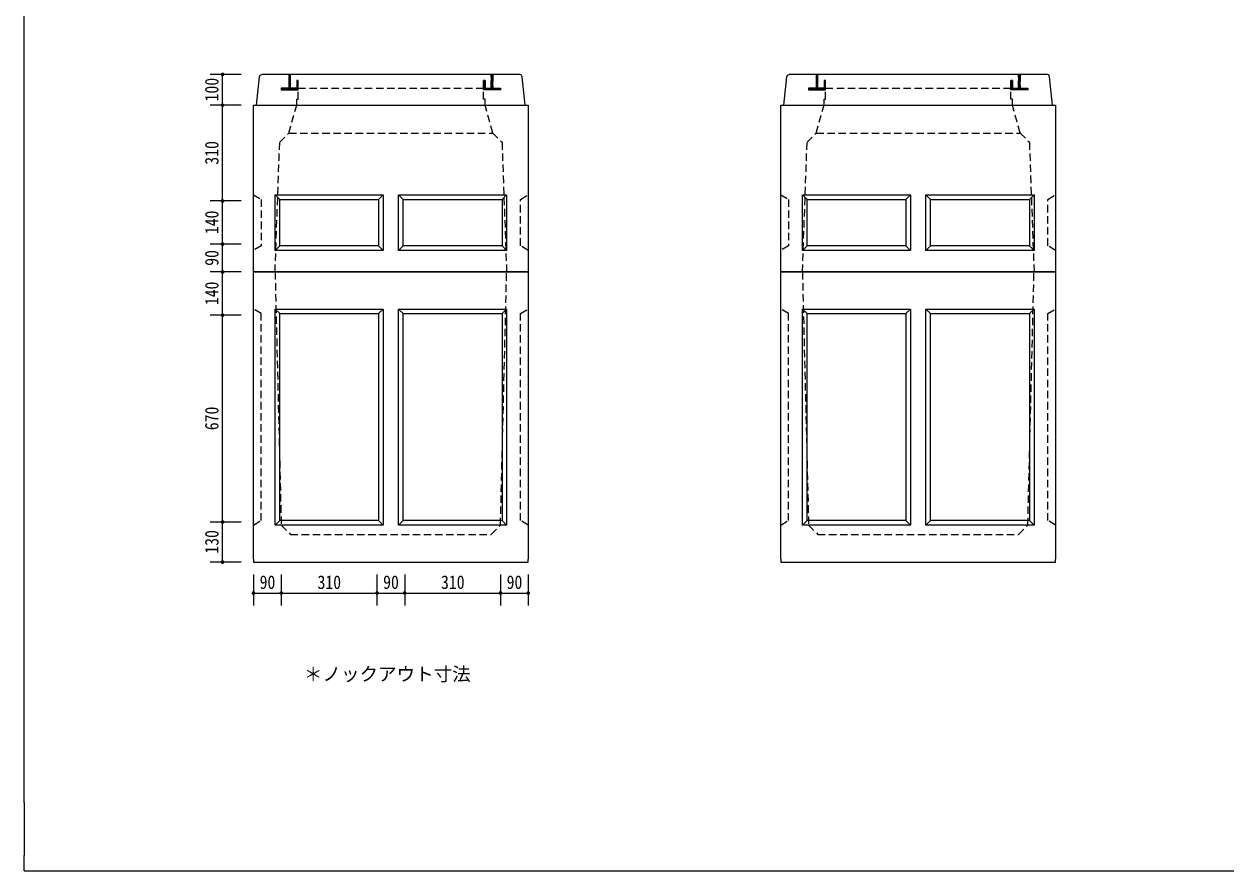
# Model space of a CAD drawing. Units: millimetres, scale not verified. Extents: x -3704 to 3796, y -2790 to 2696.
# Drawn here: x -3704 to 189, y -2790 to -47 of the extents above; entities that cross this region are included whole.
import ezdxf
from ezdxf.enums import TextEntityAlignment as Align

# ---------------------------------------------------------------- set-up
doc = ezdxf.new("R2010")
doc.units = ezdxf.units.MM
doc.header["$LTSCALE"] = 20
doc.linetypes.add('DASHED1', pattern=[1.8, 1.2, -0.6])
doc.layers.add('0-0_レイヤ_1', color=7, linetype='Continuous')
doc.layers.add('0-9_レイヤ10', color=7, linetype='Continuous')
doc.styles.add('HG丸ｺﾞｼｯｸM-PRO', font='')
doc.styles.add('ＭＳ ゴシック', font='')
doc.styles.get('HG丸ｺﾞｼｯｸM-PRO').set_extended_font_data('HG丸ｺﾞｼｯｸM-PRO')
doc.styles.get('ＭＳ ゴシック').set_extended_font_data('MS Gothic')

msp = doc.modelspace()

# ---------------------------------------------------------------- hatches: boundary and pattern name
at = {"layer": '0-9_レイヤ10'}
for points in [[(-3055.12, -210, 1), (-3067.12, -210, 1)], [(-3055.12, -310, 1), (-3067.12, -310, 1)], [(-3055.12, -620, 1), (-3067.12, -620, 1)], [(-3055.12, -760, 1), (-3067.12, -760, 1)], [(-3055.12, -850, 1), (-3067.12, -850, 1)], [(-3055.12, -990, 1), (-3067.12, -990, 1)], [(-3055.12, -1660, 1), (-3067.12, -1660, 1)], [(-3055.12, -1790, 1), (-3067.12, -1790, 1)], [(-2955.12, -1890, 1), (-2967.12, -1890, 1)], [(-2865.12, -1890, 1), (-2877.12, -1890, 1)], [(-2555.12, -1890, 1), (-2567.12, -1890, 1)], [(-2465.12, -1890, 1), (-2477.12, -1890, 1)], [(-2155.12, -1890, 1), (-2167.12, -1890, 1)], [(-2065.12, -1890, 1), (-2077.12, -1890, 1)]]:
    msp.add_hatch(color=256, dxfattribs=at).paths.add_polyline_path(points)

# ---------------------------------------------------------------- linework, layer by layer
at = {"layer": '0-0_レイヤ_1'}
for p, q in [((-3704.12, -2568.82), (-3704.12, 2646.47)), ((-2951.12, -310), (-2941.12, -217.5)), ((-2098.62, -210), (-2933.62, -210)), ((-2846.12, -210), (-2846.12, -255)), ((-2841.12, -210), (-2846.12, -210)), ((-2846.12, -212), (-2841.12, -212)), ((-2846.12, -214), (-2841.12, -214)), ((-2846.12, -216), (-2841.12, -216)), ((-2846.12, -218), (-2841.12, -218)), ((-2846.12, -220), (-2841.12, -220)), ((-2846.12, -222), (-2841.12, -222)), ((-2846.12, -224), (-2841.12, -224)), ((-2846.12, -226), (-2841.12, -226)), ((-2846.12, -228), (-2841.12, -228)), ((-2846.12, -230), (-2841.12, -230)), ((-2846.12, -232), (-2841.12, -232)), ((-2841.12, -255), (-2841.12, -210)), ((-2821.12, -230), (-2816.12, -230)), ((-2821.12, -230), (-2821.12, -260)), ((-2816.12, -230), (-2821.12, -230)), ((-2821.12, -232), (-2816.12, -232)), ((-2816.12, -260), (-2816.12, -230)), ((-2216.12, -230), (-2211.12, -230)), ((-2216.12, -230), (-2216.12, -255)), ((-2211.12, -230), (-2216.12, -230)), ((-2216.12, -232), (-2211.12, -232)), ((-2211.12, -255), (-2211.12, -230)), ((-2191.12, -210), (-2191.12, -255)), ((-2186.12, -210), (-2191.12, -210)), ((-2191.12, -212), (-2186.12, -212)), ((-2191.12, -214), (-2186.12, -214)), ((-2191.12, -216), (-2186.12, -216)), ((-2191.12, -218), (-2186.12, -218)), ((-2191.12, -220), (-2186.12, -220)), ((-2191.12, -222), (-2186.12, -222)), ((-2191.12, -224), (-2186.12, -224)), ((-2191.12, -226), (-2186.12, -226)), ((-2191.12, -228), (-2186.12, -228)), ((-2191.12, -230), (-2186.12, -230)), ((-2191.12, -232), (-2186.12, -232)), ((-2186.12, -255), (-2186.12, -210)), ((-2081.12, -310), (-2091.12, -217.5)), ((-1243.12, -310), (-1233.12, -217.5)), ((-390.62, -210), (-1225.62, -210)), ((-1138.12, -210), (-1138.12, -255)), ((-1133.12, -210), (-1138.12, -210)), ((-1138.12, -212), (-1133.12, -212)), ((-1138.12, -214), (-1133.12, -214)), ((-1138.12, -216), (-1133.12, -216)), ((-1138.12, -218), (-1133.12, -218)), ((-1138.12, -220), (-1133.12, -220)), ((-1138.12, -222), (-1133.12, -222)), ((-1138.12, -224), (-1133.12, -224)), ((-1138.12, -226), (-1133.12, -226)), ((-1138.12, -228), (-1133.12, -228)), ((-1138.12, -230), (-1133.12, -230)), ((-1138.12, -232), (-1133.12, -232)), ((-1133.12, -255), (-1133.12, -210)), ((-1113.12, -230), (-1108.12, -230)), ((-1113.12, -230), (-1113.12, -260)), ((-1108.12, -230), (-1113.12, -230)), ((-1113.12, -232), (-1108.12, -232)), ((-1108.12, -260), (-1108.12, -230)), ((-508.12, -230), (-503.12, -230)), ((-508.12, -230), (-508.12, -255)), ((-503.12, -230), (-508.12, -230)), ((-508.12, -232), (-503.12, -232)), ((-503.12, -255), (-503.12, -230)), ((-483.12, -210), (-483.12, -255)), ((-478.12, -210), (-483.12, -210)), ((-483.12, -212), (-478.12, -212)), ((-483.12, -214), (-478.12, -214)), ((-483.12, -216), (-478.12, -216)), ((-483.12, -218), (-478.12, -218)), ((-483.12, -220), (-478.12, -220)), ((-483.12, -222), (-478.12, -222)), ((-483.12, -224), (-478.12, -224)), ((-483.12, -226), (-478.12, -226)), ((-483.12, -228), (-478.12, -228)), ((-483.12, -230), (-478.12, -230)), ((-483.12, -232), (-478.12, -232)), ((-478.12, -255), (-478.12, -210)), ((-373.12, -310), (-383.12, -217.5)), ((-2871.12, -255), (-2871.12, -260)), ((-2821.12, -255), (-2871.12, -255)), ((-2871.12, -256), (-2821.12, -256)), ((-2871.12, -258), (-2821.12, -258)), ((-2871.12, -260), (-2821.12, -260)), ((-2871.12, -260), (-2821.12, -260)), ((-2846.12, -234), (-2841.12, -234)), ((-2846.12, -236), (-2841.12, -236)), ((-2846.12, -238), (-2841.12, -238)), ((-2846.12, -240), (-2841.12, -240)), ((-2846.12, -242), (-2841.12, -242)), ((-2846.12, -244), (-2841.12, -244)), ((-2846.12, -246), (-2841.12, -246)), ((-2846.12, -248), (-2841.12, -248)), ((-2846.12, -250), (-2841.12, -250)), ((-2846.12, -252), (-2841.12, -252)), ((-2846.12, -254), (-2841.12, -254)), ((-2821.12, -234), (-2816.12, -234)), ((-2821.12, -236), (-2816.12, -236)), ((-2821.12, -238), (-2816.12, -238)), ((-2821.12, -240), (-2816.12, -240)), ((-2821.12, -242), (-2816.12, -242)), ((-2821.12, -244), (-2816.12, -244)), ((-2821.12, -246), (-2816.12, -246)), ((-2821.12, -248), (-2816.12, -248)), ((-2821.12, -250), (-2816.12, -250)), ((-2821.12, -252), (-2816.12, -252)), ((-2821.12, -254), (-2816.12, -254)), ((-2821.12, -256), (-2816.12, -256)), ((-2821.12, -258), (-2816.12, -258)), ((-2821.12, -260), (-2816.12, -260)), ((-2821.12, -260), (-2816.12, -260)), ((-2216.12, -234), (-2211.12, -234)), ((-2216.12, -236), (-2211.12, -236)), ((-2216.12, -238), (-2211.12, -238)), ((-2216.12, -240), (-2211.12, -240)), ((-2216.12, -242), (-2211.12, -242)), ((-2216.12, -244), (-2211.12, -244)), ((-2216.12, -246), (-2211.12, -246)), ((-2216.12, -248), (-2211.12, -248)), ((-2216.12, -250), (-2211.12, -250)), ((-2216.12, -252), (-2211.12, -252)), ((-2216.12, -254), (-2211.12, -254)), ((-2216.12, -260), (-2216.12, -255)), ((-2216.12, -255), (-2161.12, -255)), ((-2216.12, -255), (-2211.12, -255)), ((-2216.12, -256), (-2161.12, -256)), ((-2216.12, -258), (-2161.12, -258)), ((-2161.12, -260), (-2216.12, -260)), ((-2191.12, -234), (-2186.12, -234)), ((-2191.12, -236), (-2186.12, -236)), ((-2191.12, -238), (-2186.12, -238)), ((-2191.12, -240), (-2186.12, -240)), ((-2191.12, -242), (-2186.12, -242)), ((-2191.12, -244), (-2186.12, -244)), ((-2191.12, -246), (-2186.12, -246)), ((-2191.12, -248), (-2186.12, -248)), ((-2191.12, -250), (-2186.12, -250)), ((-2191.12, -252), (-2186.12, -252)), ((-2191.12, -254), (-2186.12, -254)), ((-2191.12, -255), (-2186.12, -255)), ((-2161.12, -255), (-2161.12, -260)), ((-1163.12, -255), (-1163.12, -260)), ((-1113.12, -255), (-1163.12, -255)), ((-1163.12, -256), (-1113.12, -256)), ((-1163.12, -258), (-1113.12, -258)), ((-1163.12, -260), (-1113.12, -260)), ((-1163.12, -260), (-1113.12, -260)), ((-1138.12, -234), (-1133.12, -234)), ((-1138.12, -236), (-1133.12, -236)), ((-1138.12, -238), (-1133.12, -238)), ((-1138.12, -240), (-1133.12, -240)), ((-1138.12, -242), (-1133.12, -242)), ((-1138.12, -244), (-1133.12, -244)), ((-1138.12, -246), (-1133.12, -246)), ((-1138.12, -248), (-1133.12, -248)), ((-1138.12, -250), (-1133.12, -250)), ((-1138.12, -252), (-1133.12, -252)), ((-1138.12, -254), (-1133.12, -254)), ((-1113.12, -234), (-1108.12, -234)), ((-1113.12, -236), (-1108.12, -236)), ((-1113.12, -238), (-1108.12, -238)), ((-1113.12, -240), (-1108.12, -240)), ((-1113.12, -242), (-1108.12, -242)), ((-1113.12, -244), (-1108.12, -244)), ((-1113.12, -246), (-1108.12, -246)), ((-1113.12, -248), (-1108.12, -248)), ((-1113.12, -250), (-1108.12, -250)), ((-1113.12, -252), (-1108.12, -252)), ((-1113.12, -254), (-1108.12, -254)), ((-1113.12, -256), (-1108.12, -256)), ((-1113.12, -258), (-1108.12, -258)), ((-1113.12, -260), (-1108.12, -260)), ((-1113.12, -260), (-1108.12, -260)), ((-508.12, -234), (-503.12, -234)), ((-508.12, -236), (-503.12, -236)), ((-508.12, -238), (-503.12, -238)), ((-508.12, -240), (-503.12, -240)), ((-508.12, -242), (-503.12, -242)), ((-508.12, -244), (-503.12, -244)), ((-508.12, -246), (-503.12, -246)), ((-508.12, -248), (-503.12, -248)), ((-508.12, -250), (-503.12, -250)), ((-508.12, -252), (-503.12, -252)), ((-508.12, -254), (-503.12, -254)), ((-508.12, -260), (-508.12, -255)), ((-508.12, -255), (-453.12, -255)), ((-508.12, -255), (-503.12, -255)), ((-508.12, -256), (-453.12, -256)), ((-508.12, -258), (-453.12, -258)), ((-453.12, -260), (-508.12, -260)), ((-483.12, -234), (-478.12, -234)), ((-483.12, -236), (-478.12, -236)), ((-483.12, -238), (-478.12, -238)), ((-483.12, -240), (-478.12, -240)), ((-483.12, -242), (-478.12, -242)), ((-483.12, -244), (-478.12, -244)), ((-483.12, -246), (-478.12, -246)), ((-483.12, -248), (-478.12, -248)), ((-483.12, -250), (-478.12, -250)), ((-483.12, -252), (-478.12, -252)), ((-483.12, -254), (-478.12, -254)), ((-483.12, -255), (-478.12, -255)), ((-453.12, -255), (-453.12, -260)), ((-2951.12, -310), (-2081.12, -310)), ((-1243.12, -310), (-373.12, -310)), ((-2876.12, -615), (-2891.12, -600)), ((-2556.12, -615), (-2541.12, -600)), ((-2491.12, -600), (-2476.12, -615)), ((-2156.12, -615), (-2141.12, -600)), ((-1168.12, -615), (-1183.12, -600)), ((-848.12, -615), (-833.12, -600)), ((-783.12, -600), (-768.12, -615)), ((-448.12, -615), (-433.12, -600)), ((-2541.12, -780), (-2556.12, -765)), ((-2141.12, -780), (-2156.12, -765)), ((-833.12, -780), (-848.12, -765)), ((-433.12, -780), (-448.12, -765)), ((-2961.12, -850), (-2071.12, -850)), ((-2961.12, -850), (-2071.12, -850)), ((-1253.12, -850), (-363.12, -850)), ((-1253.12, -850), (-363.12, -850)), ((-2891.12, -970), (-2876.12, -985)), ((-2556.12, -985), (-2541.12, -970)), ((-2491.12, -970), (-2476.12, -985)), ((-2156.12, -985), (-2141.12, -970)), ((-1183.12, -970), (-1168.12, -985)), ((-848.12, -985), (-833.12, -970)), ((-783.12, -970), (-768.12, -985)), ((-448.12, -985), (-433.12, -970)), ((-2541.12, -1670), (-2556.12, -1655)), ((-2141.12, -1670), (-2156.12, -1655)), ((-833.12, -1670), (-848.12, -1655)), ((-433.12, -1670), (-448.12, -1655)), ((-3704.12, -2568.82), (-3704.12, -2740.32)), ((-3704.12, -2790.32), (-3704.12, -2740.32)), ((-3704.12, -2790.32), (-3532.94, -2790.32))]:
    msp.add_line(p, q, dxfattribs=at)
at = {"layer": '0-0_レイヤ_1', "linetype": 'DASHED1'}
for p, q in [((-2846.12, -210), (-2846.12, -255)), ((-2841.12, -210), (-2846.12, -210)), ((-2841.12, -255), (-2841.12, -210)), ((-2821.12, -230), (-2821.12, -255)), ((-2816.12, -230), (-2821.12, -230)), ((-2816.12, -290), (-2816.12, -230)), ((-2216.12, -230), (-2211.12, -230)), ((-2216.12, -290), (-2216.12, -230)), ((-2211.12, -230), (-2211.12, -255)), ((-2191.12, -210), (-2186.12, -210)), ((-2191.12, -255), (-2191.12, -210)), ((-2186.12, -210), (-2186.12, -255)), ((-1138.12, -210), (-1138.12, -255)), ((-1133.12, -210), (-1138.12, -210)), ((-1133.12, -255), (-1133.12, -210)), ((-1113.12, -230), (-1113.12, -255)), ((-1108.12, -230), (-1113.12, -230)), ((-1108.12, -290), (-1108.12, -230)), ((-508.12, -230), (-503.12, -230)), ((-508.12, -290), (-508.12, -230)), ((-503.12, -230), (-503.12, -255)), ((-483.12, -210), (-478.12, -210)), ((-483.12, -255), (-483.12, -210)), ((-478.12, -210), (-478.12, -255)), ((-2871.12, -255), (-2871.12, -260)), ((-2846.12, -255), (-2871.12, -255)), ((-2871.12, -260), (-2816.12, -260)), ((-2821.12, -255), (-2841.12, -255)), ((-2816.12, -255), (-2216.12, -255)), ((-2161.12, -260), (-2216.12, -260)), ((-2211.12, -255), (-2191.12, -255)), ((-2186.12, -255), (-2161.12, -255)), ((-2161.12, -255), (-2161.12, -260)), ((-1163.12, -255), (-1163.12, -260)), ((-1138.12, -255), (-1163.12, -255)), ((-1163.12, -260), (-1108.12, -260)), ((-1113.12, -255), (-1133.12, -255)), ((-1108.12, -255), (-508.12, -255)), ((-453.12, -260), (-508.12, -260)), ((-503.12, -255), (-483.12, -255)), ((-478.12, -255), (-453.12, -255)), ((-453.12, -255), (-453.12, -260)), ((-2846.12, -400), (-2821.12, -310)), ((-2821.12, -290), (-2816.12, -290)), ((-2821.12, -310), (-2821.12, -290)), ((-2211.12, -290), (-2216.12, -290)), ((-2211.12, -310), (-2211.12, -290)), ((-2186.12, -400), (-2211.12, -310)), ((-1138.12, -400), (-1113.12, -310)), ((-1113.12, -290), (-1108.12, -290)), ((-1113.12, -310), (-1113.12, -290)), ((-503.12, -290), (-508.12, -290)), ((-503.12, -310), (-503.12, -290)), ((-478.12, -400), (-503.12, -310))]:
    msp.add_line(p, q, dxfattribs=at)
at = {"layer": '0-0_レイヤ_1'}
for points in [[(-2941.12, -217.5), (-2939.11, -212.18), (-2933.62, -210)], [(-2091.12, -217.5), (-2093.57, -211.85), (-2098.62, -210)], [(-1233.12, -217.5), (-1231.11, -212.18), (-1225.62, -210)], [(-383.12, -217.5), (-385.57, -211.85), (-390.62, -210)], [(-2891.12, -780), (-2876.12, -765), (-2876.12, -615), (-2556.12, -615), (-2556.12, -765), (-2876.12, -765)], [(-2491.12, -780), (-2476.12, -765), (-2476.12, -615), (-2156.12, -615), (-2156.12, -765), (-2476.12, -765)], [(-1183.12, -780), (-1168.12, -765), (-1168.12, -615), (-848.12, -615), (-848.12, -765), (-1168.12, -765)], [(-783.12, -780), (-768.12, -765), (-768.12, -615), (-448.12, -615), (-448.12, -765), (-768.12, -765)], [(-2961.12, -1780), (-2961.12, -850), (-2071.12, -850), (-2071.12, -1780)], [(-1253.12, -1780), (-1253.12, -850), (-363.12, -850), (-363.12, -1780)], [(-2891.12, -1670), (-2876.12, -1655), (-2876.12, -985), (-2556.12, -985), (-2556.12, -1655), (-2876.12, -1655)], [(-2491.12, -1670), (-2476.12, -1655), (-2476.12, -985), (-2156.12, -985), (-2156.12, -1655), (-2476.12, -1655)], [(-1183.12, -1670), (-1168.12, -1655), (-1168.12, -985), (-848.12, -985), (-848.12, -1655), (-1168.12, -1655)], [(-783.12, -1670), (-768.12, -1655), (-768.12, -985), (-448.12, -985), (-448.12, -1655), (-768.12, -1655)], [(-2961.12, -1780), (-2961.12, -1790), (-2071.12, -1790), (-2071.12, -1780)], [(-1253.12, -1780), (-1253.12, -1790), (-363.12, -1790), (-363.12, -1780)], [(-3532.94, -2790.32), (3545.88, -2790.32), (3795.88, -2790.32), (3795.88, -2740.32)]]:
    msp.add_lwpolyline(points, dxfattribs=at)
for points in [[(-2961.12, -850), (-2961.12, -310), (-2071.12, -310), (-2071.12, -850)], [(-1253.12, -850), (-1253.12, -310), (-363.12, -310), (-363.12, -850)], [(-2891.12, -780), (-2891.12, -600), (-2541.12, -600), (-2541.12, -780)], [(-2491.12, -780), (-2491.12, -600), (-2141.12, -600), (-2141.12, -780)], [(-1183.12, -780), (-1183.12, -600), (-833.12, -600), (-833.12, -780)], [(-783.12, -780), (-783.12, -600), (-433.12, -600), (-433.12, -780)], [(-2891.12, -1670), (-2891.12, -970), (-2541.12, -970), (-2541.12, -1670)], [(-2491.12, -1670), (-2491.12, -970), (-2141.12, -970), (-2141.12, -1670)], [(-1183.12, -1670), (-1183.12, -970), (-833.12, -970), (-833.12, -1670)], [(-783.12, -1670), (-783.12, -970), (-433.12, -970), (-433.12, -1670)]]:
    msp.add_lwpolyline(points, close=True, dxfattribs=at)
at = {"layer": '0-0_レイヤ_1', "linetype": 'DASHED1'}
for points in [[(-2891.12, -850), (-2876.12, -430), (-2846.12, -400), (-2186.12, -400), (-2156.12, -430), (-2141.12, -850)], [(-1183.12, -850), (-1168.12, -430), (-1138.12, -400), (-478.12, -400), (-448.12, -430), (-433.12, -850)], [(-2961.12, -600), (-2936.12, -615), (-2936.12, -765), (-2961.12, -780)], [(-2071.12, -780), (-2096.12, -765), (-2096.12, -615), (-2071.12, -600)], [(-1253.12, -600), (-1228.12, -615), (-1228.12, -765), (-1253.12, -780)], [(-363.12, -780), (-388.12, -765), (-388.12, -615), (-363.12, -600)], [(-2891.12, -850), (-2871.12, -1670), (-2841.12, -1700), (-2191.12, -1700), (-2161.12, -1670), (-2141.12, -850)], [(-1183.12, -850), (-1163.12, -1670), (-1133.12, -1700), (-483.12, -1700), (-453.12, -1670), (-433.12, -850)], [(-2961.12, -1670), (-2936.12, -1655), (-2936.12, -985), (-2961.12, -970)], [(-2071.12, -1670), (-2096.12, -1655), (-2096.12, -985), (-2071.12, -970)], [(-1253.12, -1670), (-1228.12, -1655), (-1228.12, -985), (-1253.12, -970)], [(-363.12, -1670), (-388.12, -1655), (-388.12, -985), (-363.12, -970)]]:
    msp.add_lwpolyline(points, dxfattribs=at)
at = {"layer": '0-9_レイヤ10'}
for p, q in [((-3001.12, -210), (-3101.12, -210)), ((-3061.12, -310), (-3061.12, -210)), ((-3001.12, -310), (-3101.12, -310)), ((-3061.12, -620), (-3061.12, -310)), ((-3001.12, -620), (-3101.12, -620)), ((-3061.12, -760), (-3061.12, -620)), ((-3001.12, -760), (-3101.12, -760)), ((-3061.12, -850), (-3061.12, -760)), ((-3001.12, -850), (-3101.12, -850)), ((-3061.12, -990), (-3061.12, -850)), ((-3001.12, -990), (-3101.12, -990)), ((-3061.12, -1660), (-3061.12, -990)), ((-3001.12, -1660), (-3101.12, -1660)), ((-3061.12, -1790), (-3061.12, -1660)), ((-3001.12, -1790), (-3101.12, -1790)), ((-2961.12, -1830), (-2961.12, -1930)), ((-2871.12, -1830), (-2871.12, -1930)), ((-2561.12, -1830), (-2561.12, -1930)), ((-2471.12, -1830), (-2471.12, -1930)), ((-2161.12, -1830), (-2161.12, -1930)), ((-2071.12, -1830), (-2071.12, -1930)), ((-2961.12, -1890), (-2871.12, -1890)), ((-2871.12, -1890), (-2561.12, -1890)), ((-2561.12, -1890), (-2471.12, -1890)), ((-2471.12, -1890), (-2161.12, -1890)), ((-2161.12, -1890), (-2071.12, -1890))]:
    msp.add_line(p, q, dxfattribs=at)

# ---------------------------------------------------------------- texts
at = {"layer": '0-9_レイヤ10', "style": 'ＭＳ ゴシック', "width": 0.85}
for s, p in [('100', (-3061.12, -297.5)), ('310', (-3061.12, -502.5)), ('140', (-3061.12, -727.5)), ('90', (-3061.12, -830)), ('140', (-3061.12, -957.5)), ('670', (-3061.12, -1362.5)), ('130', (-3061.12, -1762.5))]:
    msp.add_text(s, height=43.99, rotation=90, dxfattribs=at).set_placement(p, align=Align.BOTTOM_LEFT)
for s, p in [('90', (-2941.12, -1890)), ('310', (-2753.62, -1890)), ('90', (-2541.12, -1890)), ('310', (-2353.62, -1890)), ('90', (-2141.12, -1890))]:
    msp.add_text(s, height=43.99, dxfattribs=at).set_placement(p, align=Align.BOTTOM_LEFT)
at = {"layer": '0-9_レイヤ10', "style": 'HG丸ｺﾞｼｯｸM-PRO'}
msp.add_text('＊ノックアウト寸法', height=43.99, dxfattribs=at).set_placement((-2797.61, -2187.74), align=Align.BOTTOM_LEFT)

doc.saveas('drawing.dxf')
